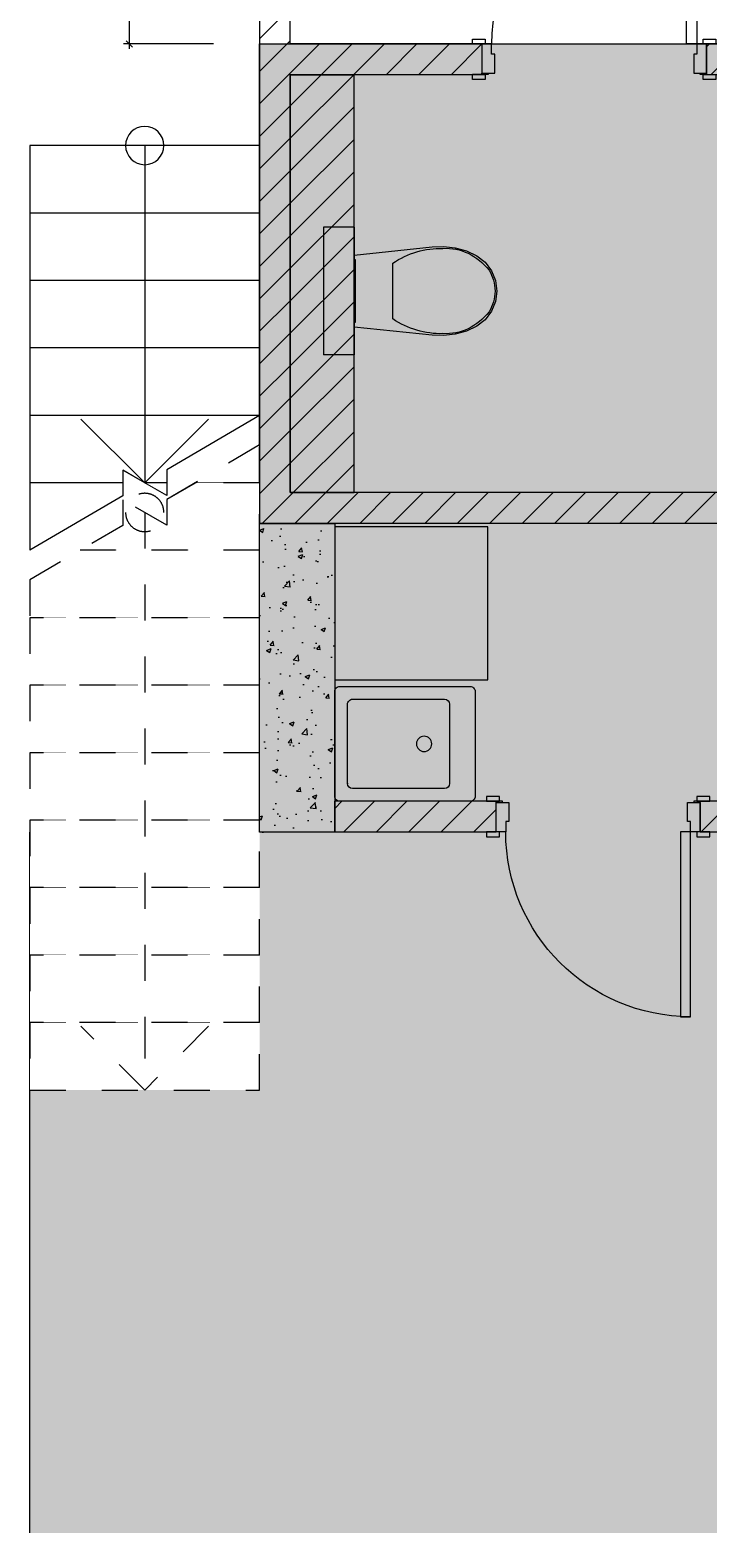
# Model space of a CAD drawing. Header units: millimetres. Extents: x 2336463 to 2579121, y 595385 to 778077.
# Drawn here: x 2525679 to 2528336, y 622846 to 628699 of the extents above; entities that cross this region are included whole.
import ezdxf

# ---------------------------------------------------------------- set-up
doc = ezdxf.new("R2010")
doc.units = ezdxf.units.MM
doc.header["$MEASUREMENT"] = 0
for name, pattern in [('Wipeout_Contour', [1000, 0, -1000]), ('Пунктирная', [88.194442, 0, -88.194442]), ('Штриховая', [282.222223, 141.111112, -141.111112])]:
    doc.linetypes.add(name, pattern=pattern)
for name, color, linetype in [('+возводимые стены', 7, 'Continuous'), ('Интерьер - Мебель', 7, 'Continuous'), ('Конструктив - Лестницы', 7, 'Continuous')]:
    doc.layers.add(name, color=color, linetype=linetype)
for name, color, linetype, lineweight in [('+возводимые стены_Ном._пера__1', 7, 'Continuous', 13), ('+возводимые стены_Ном._пера__101', 252, 'Continuous', 5), ('+стена с дверью_Ном._пера__1', 7, 'Continuous', 13), ('Двери ARCHICAD_Ном._пера__1', 7, 'Continuous', 13), ('Интерьер - Мебель_Ном._пера__1', 7, 'Continuous', 13), ('Сантехника_Ном._пера__5', 5, 'Continuous', 13), ('сит план_Ном._пера__1', 7, 'Continuous', 13)]:
    doc.layers.add(name, color=color, linetype=linetype, lineweight=lineweight)
for name, color, linetype, lineweight, true_color in [('+возводимые стены_Ном._пера__169', 7, 'Continuous', 5, 0x68b353), ('+возводимые стены_Ном._пера__242', 7, 'Continuous', 13, 0x1b55b5), ('+стена с дверью_Ном._пера__243', 7, 'Continuous', 13, 0xe25822), ('Интерьер - Мебель_Ном._пера__242', 7, 'Continuous', 13, 0x1b55b5), ('Конструктив - Лестницы_Ном._пера__11', 7, 'Continuous', 15, 0x6c80ff)]:
    doc.layers.add(name, color=color, linetype=linetype, lineweight=lineweight, true_color=true_color)
doc.styles.add('СГЕНЕРИР_СТИЛЬ_1', font='arial.ttf')
doc.dimstyles.new('СГЕНЕРИР_СТИЛЬ__2', dxfattribs={"dimtxt": 75, "dimasz": 23.75, "dimexe": 0.18, "dimexo": 300, "dimgap": 0, "dimtad": 1, "dimdec": 0, "dimzin": 0, "dimdsep": 46, "dimtxsty": 'СГЕНЕРИР_СТИЛЬ_1', "dimblk": 'ARROWHEAD_6', "dimblk1": 'ARROWHEAD_6', "dimblk2": 'ARROWHEAD_6', "dimcen": 0.09, "dimclrd": 256, "dimclre": 256, "dimclrt": 256, "dimazin": 0, "dimtfac": 1, "dimtdec": 4, "dimtmove": 0, "dimatfit": 3, "dimfxl": 0, "dimtolj": 1, "dimtzin": 0, "dimarcsym": 0})
pattern_1 = [(45, (2086872.015, 585813.69), (-63.639609, 63.639609), [])]

# ---------------------------------------------------------------- blocks, each defined once
blk = doc.blocks.new('Перекрытие_163', base_point=(2526873.5, 626152.9))
at = {"layer": 'Интерьер - Мебель_Ном._пера__1', "color": 7, "linetype": 'Continuous', "lineweight": 13, "flags": 128}
blk.add_lwpolyline([(2526873.5, 626152.9), (2527473.5, 626152.9), (2527473.5, 626752.9), (2526873.5, 626752.9)], close=True, dxfattribs=at)
blk = doc.blocks.new('Лестница_14', base_point=(2086872, 585813.7))
at = {"color": 254, "linetype": 'Wipeout_Contour', "lineweight": 0, "ltscale": 10412188.77680894}
blk.add_wipeout([(2526578.9, 628246.3), (2525678.9, 628246.3), (2525678.9, 627982), (2526578.9, 627982)], dxfattribs=at).dxf.layer = 'Конструктив - Лестницы'
at = {"layer": 'Конструктив - Лестницы_Ном._пера__11', "color": 171, "linetype": 'Continuous', "lineweight": 15, "true_color": 0x6c80ff}
for p, q in [((2526578.9, 628246.3), (2525678.9, 628246.3)), ((2525678.9, 628246.3), (2525678.9, 627982)), ((2526578.9, 627982), (2526578.9, 628246.3)), ((2525678.9, 627982), (2526578.9, 627982))]:
    blk.add_line(p, q, dxfattribs=at)
for start, end in [(0, 180), (180, 0)]:
    blk.add_arc((2526128.9, 628246.3), 75, start, end, dxfattribs=at)
at = {"color": 254, "linetype": 'Wipeout_Contour', "lineweight": 0, "ltscale": 10411933.73923852}
blk.add_wipeout([(2526578.9, 627982), (2525678.9, 627982), (2525678.9, 627717.7), (2526578.9, 627717.7)], dxfattribs=at).dxf.layer = 'Конструктив - Лестницы'
at = {"layer": 'Конструктив - Лестницы_Ном._пера__11', "color": 171, "linetype": 'Continuous', "lineweight": 15, "true_color": 0x6c80ff}
for p, q in [((2526128.9, 628246.3), (2526128.9, 627982)), ((2526578.9, 627982), (2525678.9, 627982)), ((2525678.9, 627982), (2525678.9, 627717.7)), ((2526578.9, 627717.7), (2526578.9, 627982)), ((2525678.9, 627717.7), (2526578.9, 627717.7))]:
    blk.add_line(p, q, dxfattribs=at)
at = {"color": 254, "linetype": 'Wipeout_Contour', "lineweight": 0, "ltscale": 10411678.80276857}
blk.add_wipeout([(2526578.9, 627717.7), (2525678.9, 627717.7), (2525678.9, 627453.4), (2526578.9, 627453.4)], dxfattribs=at).dxf.layer = 'Конструктив - Лестницы'
at = {"layer": 'Конструктив - Лестницы_Ном._пера__11', "color": 171, "linetype": 'Continuous', "lineweight": 15, "true_color": 0x6c80ff}
for p, q in [((2526578.9, 627717.7), (2525678.9, 627717.7)), ((2525678.9, 627717.7), (2525678.9, 627453.4)), ((2526578.9, 627453.4), (2526578.9, 627717.7)), ((2525678.9, 627453.4), (2526578.9, 627453.4))]:
    blk.add_line(p, q, dxfattribs=at)
at = {"color": 254, "linetype": 'Wipeout_Contour', "lineweight": 0, "ltscale": 10411423.96739511}
blk.add_wipeout([(2526578.9, 627453.4), (2525678.9, 627453.4), (2525678.9, 627189.1), (2526578.9, 627189.1)], dxfattribs=at).dxf.layer = 'Конструктив - Лестницы'
at = {"layer": 'Конструктив - Лестницы_Ном._пера__11', "color": 171, "linetype": 'Continuous', "lineweight": 15, "true_color": 0x6c80ff}
for p, q in [((2526578.9, 627453.4), (2525678.9, 627453.4)), ((2525678.9, 627453.4), (2525678.9, 627189.1)), ((2526578.9, 627189.1), (2526578.9, 627453.4)), ((2525678.9, 627189.1), (2526578.9, 627189.1))]:
    blk.add_line(p, q, dxfattribs=at)
at = {"color": 254, "linetype": 'Wipeout_Contour', "lineweight": 0, "ltscale": 20821798.54510853}
blk.add_wipeout([(2525678.9, 627189.1), (2525678.9, 626924.8), (2526042.7, 626924.8), (2526042.7, 626974.2), (2526128.9, 626924.8), (2526215.1, 626924.8), (2526215.1, 626975.5), (2526578.9, 627189.1)], dxfattribs=at).dxf.layer = 'Конструктив - Лестницы'
at = {"layer": 'Конструктив - Лестницы_Ном._пера__11', "color": 171, "linetype": 'Continuous', "lineweight": 15, "true_color": 0x6c80ff}
for p, q in [((2526578.9, 627189.1), (2525678.9, 627189.1)), ((2525678.9, 627189.1), (2525678.9, 626924.8)), ((2525678.9, 626924.8), (2526042.7, 626924.8)), ((2526128.9, 626924.8), (2526215.1, 626924.8))]:
    blk.add_line(p, q, dxfattribs=at)
at = {"color": 254, "linetype": 'Wipeout_Contour', "lineweight": 0, "ltscale": 7809381.685263117}
blk.add_wipeout([(2526326.4, 626924.8), (2526578.9, 626924.8), (2526578.9, 627073.2)], dxfattribs=at).dxf.layer = 'Конструктив - Лестницы'
at = {"layer": 'Конструктив - Лестницы_Ном._пера__11', "color": 171, "linetype": 'Continuous', "lineweight": 15, "true_color": 0x6c80ff}
blk.add_line((2526578.9, 627189.1), (2526215.1, 626975.5), dxfattribs=at)
at = {"layer": 'Конструктив - Лестницы_Ном._пера__11', "color": 171, "linetype": 'Штриховая', "lineweight": 15, "true_color": 0x6c80ff}
for p, q in [((2526578.9, 626924.8), (2526578.9, 627073.2)), ((2526326.4, 626924.8), (2526578.9, 626924.8))]:
    blk.add_line(p, q, dxfattribs=at)
at = {"color": 254, "linetype": 'Wipeout_Contour', "lineweight": 0, "ltscale": 10409925.34582609}
blk.add_wipeout([(2525678.9, 626924.8), (2525678.9, 626660.6), (2526042.7, 626874.2), (2526042.7, 626924.8)], dxfattribs=at).dxf.layer = 'Конструктив - Лестницы'
at = {"color": 254, "linetype": 'Wipeout_Contour', "lineweight": 0, "ltscale": 7808436.538695272}
blk.add_wipeout([(2526215.1, 626924.8), (2526128.9, 626924.8), (2526215.1, 626875.5)], dxfattribs=at).dxf.layer = 'Конструктив - Лестницы'
at = {"layer": 'Конструктив - Лестницы_Ном._пера__11', "color": 171, "linetype": 'Continuous', "lineweight": 15, "true_color": 0x6c80ff}
for p, q in [((2526042.7, 626924.8), (2525678.9, 626924.8)), ((2525678.9, 626924.8), (2525678.9, 626660.6)), ((2526215.1, 626924.8), (2526128.9, 626924.8))]:
    blk.add_line(p, q, dxfattribs=at)
at = {"color": 254, "linetype": 'Wipeout_Contour', "lineweight": 0, "ltscale": 20822664.79412755}
blk.add_wipeout([(2525876.4, 626660.6), (2526578.9, 626660.6), (2526578.9, 626924.8), (2526326.4, 626924.8), (2526215.1, 626859.5), (2526215.1, 626759.5), (2526042.7, 626858.2), (2526042.7, 626758.2)], dxfattribs=at).dxf.layer = 'Конструктив - Лестницы'
at = {"layer": 'Конструктив - Лестницы_Ном._пера__11', "color": 171, "linetype": 'Continuous', "lineweight": 15, "true_color": 0x6c80ff}
for p, q in [((2526128.9, 627982), (2526128.9, 626924.8)), ((2526128.9, 626924.8), (2525878.9, 627174.8)), ((2526378.9, 627174.8), (2526128.9, 626924.8)), ((2526215.1, 626875.5), (2526042.7, 626974.2)), ((2526042.7, 626974.2), (2526042.7, 626874.2)), ((2526215.1, 626975.5), (2526215.1, 626875.5))]:
    blk.add_line(p, q, dxfattribs=at)
at = {"layer": 'Конструктив - Лестницы_Ном._пера__11', "color": 171, "linetype": 'Штриховая', "lineweight": 15, "true_color": 0x6c80ff}
for p, q in [((2526578.9, 627073.2), (2526215.1, 626859.5)), ((2526578.9, 626924.8), (2526326.4, 626924.8)), ((2526578.9, 626660.6), (2526578.9, 626924.8)), ((2526215.1, 626759.5), (2526042.7, 626858.2)), ((2526042.7, 626858.2), (2526042.7, 626758.2)), ((2526215.1, 626859.5), (2526215.1, 626759.5)), ((2525876.4, 626660.6), (2526578.9, 626660.6))]:
    blk.add_line(p, q, dxfattribs=at)
for start, end in [(0, 180), (180, 0)]:
    blk.add_arc((2526128.9, 626808.9), 75, start, end, dxfattribs=at)
at = {"color": 254, "linetype": 'Wipeout_Contour', "lineweight": 0, "ltscale": 13013084.14882505}
blk.add_wipeout([(2525678.9, 626396.3), (2526578.9, 626396.3), (2526578.9, 626660.6), (2525876.4, 626660.6), (2525678.9, 626544.6)], dxfattribs=at).dxf.layer = 'Конструктив - Лестницы'
at = {"layer": 'Конструктив - Лестницы_Ном._пера__11', "color": 171, "linetype": 'Continuous', "lineweight": 15, "true_color": 0x6c80ff}
blk.add_line((2526042.7, 626874.2), (2525678.9, 626660.6), dxfattribs=at)
at = {"layer": 'Конструктив - Лестницы_Ном._пера__11', "color": 171, "linetype": 'Штриховая', "lineweight": 15, "true_color": 0x6c80ff}
for p, q in [((2526042.7, 626758.2), (2525678.9, 626544.6)), ((2526578.9, 626660.6), (2525876.4, 626660.6)), ((2526578.9, 626396.3), (2526578.9, 626660.6)), ((2525678.9, 626544.6), (2525678.9, 626396.3)), ((2525678.9, 626396.3), (2526578.9, 626396.3))]:
    blk.add_line(p, q, dxfattribs=at)
at = {"color": 254, "linetype": 'Wipeout_Contour', "lineweight": 0, "ltscale": 10410405.6369862}
blk.add_wipeout([(2525678.9, 626396.3), (2525678.9, 626132), (2526578.9, 626132), (2526578.9, 626396.3)], dxfattribs=at).dxf.layer = 'Конструктив - Лестницы'
at = {"layer": 'Конструктив - Лестницы_Ном._пера__11', "color": 171, "linetype": 'Штриховая', "lineweight": 15, "true_color": 0x6c80ff}
for p, q in [((2526578.9, 626396.3), (2525678.9, 626396.3)), ((2525678.9, 626396.3), (2525678.9, 626132)), ((2526578.9, 626132), (2526578.9, 626396.3)), ((2525678.9, 626132), (2526578.9, 626132))]:
    blk.add_line(p, q, dxfattribs=at)
at = {"color": 254, "linetype": 'Wipeout_Contour', "lineweight": 0, "ltscale": 10410151.30720066}
blk.add_wipeout([(2525678.9, 626132), (2525678.9, 625867.7), (2526578.9, 625867.7), (2526578.9, 626132)], dxfattribs=at).dxf.layer = 'Конструктив - Лестницы'
at = {"layer": 'Конструктив - Лестницы_Ном._пера__11', "color": 171, "linetype": 'Штриховая', "lineweight": 15, "true_color": 0x6c80ff}
for p, q in [((2526578.9, 626132), (2525678.9, 626132)), ((2525678.9, 626132), (2525678.9, 625867.7)), ((2526578.9, 625867.7), (2526578.9, 626132)), ((2525678.9, 625867.7), (2526578.9, 625867.7))]:
    blk.add_line(p, q, dxfattribs=at)
at = {"color": 254, "linetype": 'Wipeout_Contour', "lineweight": 0, "ltscale": 10409897.07855613}
blk.add_wipeout([(2525678.9, 625867.7), (2525678.9, 625603.4), (2526578.9, 625603.4), (2526578.9, 625867.7)], dxfattribs=at).dxf.layer = 'Конструктив - Лестницы'
at = {"layer": 'Конструктив - Лестницы_Ном._пера__11', "color": 171, "linetype": 'Штриховая', "lineweight": 15, "true_color": 0x6c80ff}
for p, q in [((2526578.9, 625867.7), (2525678.9, 625867.7)), ((2525678.9, 625867.7), (2525678.9, 625603.4)), ((2526578.9, 625603.4), (2526578.9, 625867.7)), ((2525678.9, 625603.4), (2526578.9, 625603.4))]:
    blk.add_line(p, q, dxfattribs=at)
at = {"color": 254, "linetype": 'Wipeout_Contour', "lineweight": 0, "ltscale": 10409642.95106001}
blk.add_wipeout([(2525678.9, 625603.4), (2525678.9, 625339.1), (2526578.9, 625339.1), (2526578.9, 625603.4)], dxfattribs=at).dxf.layer = 'Конструктив - Лестницы'
at = {"layer": 'Конструктив - Лестницы_Ном._пера__11', "color": 171, "linetype": 'Штриховая', "lineweight": 15, "true_color": 0x6c80ff}
for p, q in [((2526578.9, 625603.4), (2525678.9, 625603.4)), ((2525678.9, 625603.4), (2525678.9, 625339.1)), ((2526578.9, 625339.1), (2526578.9, 625603.4)), ((2525678.9, 625339.1), (2526578.9, 625339.1))]:
    blk.add_line(p, q, dxfattribs=at)
at = {"color": 254, "linetype": 'Wipeout_Contour', "lineweight": 0, "ltscale": 10409388.92470161}
blk.add_wipeout([(2525678.9, 625339.1), (2525678.9, 625074.8), (2526578.9, 625074.8), (2526578.9, 625339.1)], dxfattribs=at).dxf.layer = 'Конструктив - Лестницы'
at = {"layer": 'Конструктив - Лестницы_Ном._пера__11', "color": 171, "linetype": 'Штриховая', "lineweight": 15, "true_color": 0x6c80ff}
for p, q in [((2526578.9, 625339.1), (2525678.9, 625339.1)), ((2525678.9, 625339.1), (2525678.9, 625074.8)), ((2526578.9, 625074.8), (2526578.9, 625339.1)), ((2525678.9, 625074.8), (2526578.9, 625074.8))]:
    blk.add_line(p, q, dxfattribs=at)
at = {"color": 254, "linetype": 'Wipeout_Contour', "lineweight": 0, "ltscale": 10409134.99950645}
blk.add_wipeout([(2525678.9, 625074.8), (2525678.9, 624810.6), (2526578.9, 624810.6), (2526578.9, 625074.8)], dxfattribs=at).dxf.layer = 'Конструктив - Лестницы'
at = {"layer": 'Конструктив - Лестницы_Ном._пера__11', "color": 171, "linetype": 'Штриховая', "lineweight": 15, "true_color": 0x6c80ff}
for p, q in [((2526578.9, 625074.8), (2525678.9, 625074.8)), ((2525678.9, 625074.8), (2525678.9, 624810.6)), ((2526578.9, 624810.6), (2526578.9, 625074.8)), ((2525678.9, 624810.6), (2526578.9, 624810.6))]:
    blk.add_line(p, q, dxfattribs=at)
at = {"color": 254, "linetype": 'Wipeout_Contour', "lineweight": 0, "ltscale": 10408881.1755}
blk.add_wipeout([(2525678.9, 624810.6), (2525678.9, 624546.3), (2526578.9, 624546.3), (2526578.9, 624810.6)], dxfattribs=at).dxf.layer = 'Конструктив - Лестницы'
at = {"layer": 'Конструктив - Лестницы_Ном._пера__11', "color": 171, "linetype": 'Штриховая', "lineweight": 15, "true_color": 0x6c80ff}
for p, q in [((2526128.9, 626808.9), (2526128.9, 624810.6)), ((2526578.9, 624810.6), (2525678.9, 624810.6)), ((2525678.9, 624810.6), (2525678.9, 624546.3)), ((2526128.9, 624810.6), (2526128.9, 624546.3)), ((2526578.9, 624546.3), (2526578.9, 624810.6)), ((2526128.9, 624546.3), (2525878.9, 624796.3)), ((2526378.9, 624796.3), (2526128.9, 624546.3)), ((2525678.9, 624546.3), (2526578.9, 624546.3))]:
    blk.add_line(p, q, dxfattribs=at)
blk = doc.blocks.new('Стена_637', base_point=(2526698.9, 626886.5))
at = {"layer": '+возводимые стены_Ном._пера__169', "linetype": 'Continuous', "lineweight": 5, "true_color": 0x68b353}
h = blk.add_hatch(dxfattribs=at)
h.set_pattern_fill('Блоки_Бетонные_Эффективные', color=85, style=0, pattern_type=2)
h.set_pattern_definition(pattern_1)
h.paths.add_polyline_path([(2526698.9, 626886.5), (2526698.9, 628882.3), (2526578.9, 628882.3), (2526578.9, 626886.5)])
h = blk.add_hatch(dxfattribs=at)
h.set_pattern_fill('Блоки_Бетонные_Эффективные', color=85, style=0, pattern_type=2)
h.set_pattern_definition(pattern_1)
h.paths.add_polyline_path([(2526698.9, 626886.5), (2526578.9, 626766.5), (2526698.9, 626766.5)])
h = blk.add_hatch(dxfattribs=at)
h.set_pattern_fill('Блоки_Бетонные_Эффективные', color=85, style=0, pattern_type=2)
h.set_pattern_definition(pattern_1)
h.paths.add_polyline_path([(2526698.9, 626886.5), (2526578.9, 626886.5), (2526578.9, 626766.5)])
at = {"layer": '+возводимые стены_Ном._пера__101', "color": 252, "linetype": 'Continuous', "lineweight": 5, "flags": 128}
for points in [[(2526578.9, 628882.3), (2526578.9, 626766.5)], [(2526698.9, 628644.3), (2526698.9, 628882.3)], [(2526698.9, 626886.5), (2526698.9, 628524.3)], [(2526578.9, 626766.5), (2526698.9, 626766.5)]]:
    blk.add_lwpolyline(points, dxfattribs=at)
blk = doc.blocks.new('Стена_639', base_point=(2526698.9, 626886.5))
at = {"layer": '+возводимые стены_Ном._пера__169', "linetype": 'Continuous', "lineweight": 5, "true_color": 0x68b353}
h = blk.add_hatch(dxfattribs=at)
h.set_pattern_fill('Блоки_Бетонные_Эффективные', color=85, style=0, pattern_type=2)
h.set_pattern_definition(pattern_1)
h.paths.add_polyline_path([(2526698.9, 626766.5), (2528538.9, 626766.5), (2528538.9, 626886.5), (2526698.9, 626886.5)])
at = {"layer": '+возводимые стены_Ном._пера__101', "color": 252, "linetype": 'Continuous', "lineweight": 5, "flags": 128}
for points in [[(2528538.9, 626886.5), (2526698.9, 626886.5)], [(2526698.9, 626766.5), (2528538.9, 626766.5)]]:
    blk.add_lwpolyline(points, dxfattribs=at)
blk = doc.blocks.new('Однопольная Дверь 25_3')
at = {"layer": 'Двери ARCHICAD_Ном._пера__1', "color": 7, "linetype": 'Continuous', "lineweight": 13}
for p, q in [((362, 0), (362, 804)), ((362, 804), (402, 804)), ((402, 804), (402, 0)), ((-477, 0), (-477, 19)), ((-477, 19), (-427, 19)), ((-427, 0), (-477, 0)), ((-440, 0), (-477, 0)), ((-440, 0), (-477, 0)), ((-402, 0), (-440, 0)), ((-440, 0), (-440, -115)), ((-440, 0), (-440, -115)), ((-440, 0), (-440, -115)), ((-427, 19), (-427, 0)), ((-402, -40), (-402, 0)), ((402, 0), (362, 0)), ((440, 0), (402, 0)), ((402, 0), (402, -40)), ((427, 19), (477, 19)), ((427, 0), (427, 19)), ((477, 0), (427, 0)), ((440, -115), (440, 0)), ((440, 0), (440, -115)), ((440, 0), (440, -115)), ((440, 0), (477, 0)), ((440, 0), (477, 0)), ((477, 19), (477, 0)), ((-390, -40), (-402, -40)), ((-390, -115), (-390, -40)), ((402, -40), (390, -40)), ((390, -40), (390, -115)), ((-440, -120), (-440, -115)), ((-440, -115), (-415, -115)), ((-440, -115), (-390, -115)), ((-440, -115), (-440, -120)), ((-440, -115), (-440, -120)), ((-415, -115), (-415, -120)), ((390, -115), (440, -115)), ((415, -120), (415, -115)), ((415, -115), (440, -115)), ((440, -115), (440, -120)), ((440, -115), (440, -120)), ((440, -115), (440, -120)), ((-477, -139), (-477, -120)), ((-477, -120), (-427, -120)), ((-440, -120), (-477, -120)), ((-440, -120), (-477, -120)), ((-427, -139), (-477, -139)), ((-415, -120), (-440, -120)), ((-427, -120), (-427, -139)), ((440, -120), (415, -120)), ((427, -120), (477, -120)), ((427, -139), (427, -120)), ((477, -139), (427, -139)), ((440, -120), (477, -120)), ((440, -120), (477, -120)), ((477, -120), (477, -139))]:
    blk.add_line(p, q, dxfattribs=at)
blk.add_arc((402, 0), 804, 90, 180, dxfattribs=at)
blk = doc.blocks.new('Стена_640', base_point=(2528439, 628644.3))
at = {"layer": '+возводимые стены_Ном._пера__169', "linetype": 'Continuous', "lineweight": 5, "true_color": 0x68b353}
h = blk.add_hatch(dxfattribs=at)
h.set_pattern_fill('Блоки_Бетонные_Эффективные', color=85, style=0, pattern_type=2)
h.set_pattern_definition(pattern_1)
h.paths.add_polyline_path([(2526698.9, 628644.3), (2526698.9, 628524.3), (2527450.1, 628524.3), (2527450.1, 628644.3)])
h = blk.add_hatch(dxfattribs=at)
h.set_pattern_fill('Блоки_Бетонные_Эффективные', color=85, style=0, pattern_type=2)
h.set_pattern_definition(pattern_1)
h.paths.add_polyline_path([(2528439, 628644.3), (2528330.1, 628644.3), (2528330.1, 628524.3), (2528439, 628524.3)])
at = {"layer": '+возводимые стены_Ном._пера__101', "color": 252, "linetype": 'Continuous', "lineweight": 5}
for p, q in [((2527450.1, 628644.3), (2527413.1, 628644.3)), ((2527450.1, 628644.3), (2527450.1, 628529.3)), ((2528330.1, 628644.3), (2528367.1, 628644.3)), ((2528330.1, 628644.3), (2528330.1, 628529.3)), ((2527450.1, 628524.3), (2527413.1, 628524.3)), ((2527450.1, 628529.3), (2527450.1, 628524.3)), ((2528330.1, 628529.3), (2528330.1, 628524.3)), ((2528330.1, 628524.3), (2528367.1, 628524.3))]:
    blk.add_line(p, q, dxfattribs=at)
at = {"layer": '+возводимые стены_Ном._пера__101', "color": 252, "linetype": 'Continuous', "lineweight": 5, "flags": 128}
for points in [[(2527450.1, 628644.3), (2526698.9, 628644.3)], [(2528439, 628644.3), (2528330.1, 628644.3)], [(2528439, 628524.3), (2528439, 628644.3)], [(2526698.9, 628524.3), (2527450.1, 628524.3)], [(2528330.1, 628524.3), (2528439, 628524.3)]]:
    blk.add_lwpolyline(points, dxfattribs=at)
at = {"layer": 'Двери ARCHICAD_Ном._пера__1', "color": 7, "linetype": 'Continuous', "lineweight": 13, "zscale": 1000}
blk.add_blockref('Однопольная Дверь 25_3', (2527890.1, 628644.3), dxfattribs=at)
blk = doc.blocks.new('Однопольная Дверь 25_4')
at = {"layer": 'Двери ARCHICAD_Ном._пера__1', "color": 7, "linetype": 'Continuous', "lineweight": 13}
for p, q in [((322, 0), (322, 724)), ((322, 724), (362, 724)), ((362, 724), (362, 0)), ((-437, 0), (-437, 19)), ((-437, 19), (-387, 19)), ((-387, 0), (-437, 0)), ((-400, 0), (-437, 0)), ((-400, 0), (-437, 0)), ((-362, 0), (-400, 0)), ((-400, 0), (-400, -115)), ((-400, 0), (-400, -115)), ((-400, 0), (-400, -115)), ((-387, 19), (-387, 0)), ((-362, -40), (-362, 0)), ((362, 0), (322, 0)), ((400, 0), (362, 0)), ((362, 0), (362, -40)), ((387, 19), (437, 19)), ((387, 0), (387, 19)), ((437, 0), (387, 0)), ((400, -115), (400, 0)), ((400, 0), (400, -115)), ((400, 0), (400, -115)), ((400, 0), (437, 0)), ((400, 0), (437, 0)), ((437, 19), (437, 0)), ((-350, -40), (-362, -40)), ((-350, -115), (-350, -40)), ((362, -40), (350, -40)), ((350, -40), (350, -115)), ((-400, -120), (-400, -115)), ((-400, -115), (-375, -115)), ((-400, -115), (-350, -115)), ((-400, -115), (-400, -120)), ((-400, -115), (-400, -120)), ((-375, -115), (-375, -120)), ((350, -115), (400, -115)), ((375, -120), (375, -115)), ((375, -115), (400, -115)), ((400, -115), (400, -120)), ((400, -115), (400, -120)), ((400, -115), (400, -120)), ((-437, -139), (-437, -120)), ((-437, -120), (-387, -120)), ((-400, -120), (-437, -120)), ((-400, -120), (-437, -120)), ((-387, -139), (-437, -139)), ((-375, -120), (-400, -120)), ((-387, -120), (-387, -139)), ((400, -120), (375, -120)), ((387, -120), (437, -120)), ((387, -139), (387, -120)), ((437, -139), (387, -139)), ((400, -120), (437, -120)), ((400, -120), (437, -120)), ((437, -120), (437, -139))]:
    blk.add_line(p, q, dxfattribs=at)
blk.add_arc((362, 0), 724, 90, 180, dxfattribs=at)
blk = doc.blocks.new('Стена_643', base_point=(2526873.5, 625557.6))
at = {"layer": '+возводимые стены_Ном._пера__169', "linetype": 'Continuous', "lineweight": 5, "true_color": 0x68b353}
h = blk.add_hatch(dxfattribs=at)
h.set_pattern_fill('Блоки_Бетонные_Эффективные', color=85, style=0, pattern_type=2)
h.set_pattern_definition(pattern_1)
h.paths.add_polyline_path([(2526873.5, 625677.6), (2526873.5, 625557.6), (2527505.4, 625557.6), (2527505.4, 625677.6)])
h = blk.add_hatch(dxfattribs=at)
h.set_pattern_fill('Блоки_Бетонные_Эффективные', color=85, style=0, pattern_type=2)
h.set_pattern_definition(pattern_1)
h.paths.add_polyline_path([(2528398.1, 625677.7), (2528305.4, 625677.7), (2528305.4, 625557.7), (2528398.1, 625557.7)])
at = {"layer": '+возводимые стены_Ном._пера__101', "color": 252, "linetype": 'Continuous', "lineweight": 5}
for p, q in [((2527505.4, 625677.6), (2527468.4, 625677.6)), ((2527505.4, 625672.6), (2527505.4, 625677.6)), ((2528305.4, 625677.7), (2528342.4, 625677.7)), ((2528305.4, 625672.7), (2528305.4, 625677.7)), ((2527505.4, 625557.6), (2527505.4, 625672.6)), ((2528305.4, 625557.7), (2528305.4, 625672.7)), ((2527505.4, 625557.6), (2527468.4, 625557.6)), ((2528305.4, 625557.7), (2528342.4, 625557.7))]:
    blk.add_line(p, q, dxfattribs=at)
at = {"layer": '+возводимые стены_Ном._пера__101', "color": 252, "linetype": 'Continuous', "lineweight": 5, "flags": 128}
for points in [[(2527505.4, 625677.6), (2526873.5, 625677.6)], [(2526873.5, 625557.6), (2526873.5, 625677.6)], [(2528398.1, 625677.7), (2528305.4, 625677.7)], [(2526873.5, 625557.6), (2527505.4, 625557.6)], [(2528305.4, 625557.7), (2528398.1, 625557.7)]]:
    blk.add_lwpolyline(points, dxfattribs=at)
at = {"layer": 'Двери ARCHICAD_Ном._пера__1', "color": 7, "linetype": 'Continuous', "lineweight": 13, "xscale": -0.9999999999999999, "zscale": 1000, "rotation": 180.000753891838}
blk.add_blockref('Однопольная Дверь 25_4', (2527905.4, 625557.7), dxfattribs=at)
blk = doc.blocks.new('Унитаз 25_3')
at = {"layer": 'Сантехника_Ном._пера__5', "color": 5, "linetype": 'Continuous', "lineweight": 13}
for p, q in [((-250, 120), (250, 120)), ((-250, 0), (-250, 120)), ((250, 0), (250, 120)), ((-250, 0), (250, 0)), ((0, -151.4), (-108.9, -151.4)), ((108.9, -151.4), (0, -151.4))]:
    blk.add_line(p, q, dxfattribs=at)
at = {"layer": 'Сантехника_Ном._пера__5', "color": 5, "linetype": 'Continuous', "lineweight": 13, "flags": 128}
for points in [[(-169.4, -396.7), (-157, -440.3), (-138, -481.3), (-112.4, -513.9), (-79.4, -538.8), (-41, -554.6), (0, -560), (41, -554.6), (79.4, -538.8), (112.4, -513.9), (138, -481.3), (157, -440.3), (169.4, -396.7), (174.9, -351.8), (173.3, -306.6), (141, 0), (-141, 0), (-173.3, -306.6), (-174.9, -351.8)], [(123, 0), (-123, 0), (-123, -5), (123, -5)]]:
    blk.add_lwpolyline(points, close=True, dxfattribs=at)
at = {"layer": 'Сантехника_Ном._пера__5', "color": 5, "linetype": 'Continuous', "lineweight": 13}
for centre, major_axis, start_param, end_param in [((258.1, -339.4), (425.3, 0), 2.612188, 3.165208), ((-258.1, -339.4), (425.3, 0), 6.259567, 6.812588), ((89.5, -360.8), (256.9, 0), 3.085861, 3.98645), ((-89.5, -360.8), (256.9, 0), 5.438324, 6.338913), ((0.8, -431.2), (138.5, 0), 4.079884, 4.706528), ((-0.8, -431.2), (138.5, 0), 4.71825, 5.344894)]:
    blk.add_ellipse(centre, major_axis=major_axis, ratio=0.875546, start_param=start_param, end_param=end_param, dxfattribs=at)
blk = doc.blocks.new('Мойка Обычная 25_3')
at = {"layer": 'Интерьер - Мебель_Ном._пера__1', "color": 7, "linetype": 'Continuous', "lineweight": 13}
for p, q in [((50, 430), (50, 70)), ((380, 450), (70, 450)), ((400, 70), (400, 430)), ((70, 50), (380, 50))]:
    blk.add_line(p, q, dxfattribs=at)
at = {"layer": 'Интерьер - Мебель_Ном._пера__1', "color": 7, "linetype": 'Continuous', "lineweight": 13, "flags": 128}
blk.add_lwpolyline([(20, 0), (430, 0, 0.414214), (450, 20), (450, 530, 0.414214), (430, 550), (20, 550, 0.414214), (0, 530), (0, 20, 0.414214)], format="xyb", close=True, dxfattribs=at)
at = {"layer": 'Интерьер - Мебель_Ном._пера__1', "color": 7, "linetype": 'Continuous', "lineweight": 13}
blk.add_circle((225, 350), 30, dxfattribs=at)
for centre, start, end in [((70, 430), 90, 180), ((380, 430), 0, 90), ((70, 70), 180, 270), ((380, 70), 270, 0)]:
    blk.add_arc(centre, 20, start, end, dxfattribs=at)
blk.add_point((70, 50), dxfattribs=at)
blk = doc.blocks.new('*D3390', base_point=(2086872, 585813.7))
at = {"layer": 'Интерьер - Мебель_Ном._пера__242', "color": 152, "linetype": 'Continuous', "lineweight": 13, "true_color": 0x1b55b5}
for p, q in [((2526579.8, 630266), (2526045.4, 630266)), ((2526081.3, 630253.5), (2526056.3, 630278.5)), ((2526068.8, 630266), (2526068.8, 630284.8)), ((2526068.8, 628644.3), (2526068.8, 630266)), ((2526398.9, 628644.3), (2526045.4, 628644.3)), ((2526056.3, 628656.8), (2526081.3, 628631.8)), ((2526068.8, 628625.6), (2526068.8, 628644.3))]:
    blk.add_line(p, q, dxfattribs=at)
at = {"layer": 'Интерьер - Мебель_Ном._пера__242', "color": 152, "lineweight": 13, "true_color": 0x1b55b5, "insert": (2526053.8, 629326.9), "char_height": 75, "attachment_point": 7, "rotation": 90, "style": 'СГЕНЕРИР_СТИЛЬ_1'}
blk.add_mtext('\\A1;{\\pql;\\fArial|b0|i0|c204|p38;1\xa0622}', dxfattribs=at)
blk = doc.blocks.new('ARROWHEAD_6')
at = {"color": 0, "linetype": 'Continuous', "lineweight": 0}
for p, q in [((0, 0), (-1, 0)), ((-0.5, -0.5), (0.5, 0.5))]:
    blk.add_line(p, q, dxfattribs=at)

msp = doc.modelspace()

# ---------------------------------------------------------------- hatches: boundary and pattern name
at = {"layer": '+возводимые стены_Ном._пера__242', "linetype": 'Continuous', "lineweight": 13, "true_color": 0x1b55b5}
h = msp.add_hatch(dxfattribs=at)
h.set_pattern_fill('Блоки_Бетонные_Эффективные', color=152, style=0, pattern_type=2)
h.set_pattern_definition(pattern_1)
h.paths.add_polyline_path([(2526698.9, 628522.3), (2526698.9, 626886.5), (2526949, 626886.5), (2526949, 628522.3)])
at = {"layer": '+стена с дверью_Ном._пера__243', "linetype": 'Continuous', "lineweight": 0, "true_color": 0x381608}
msp.add_hatch(color=28, dxfattribs=at).paths.add_polyline_path([(2526578.5, 625555.9), (2526578.5, 628644.3), (2528406.9, 628644.3), (2528548.1, 628644.3), (2528548.1, 625677.7), (2528406.9, 625677.7), (2528406.9, 624046.4), (2528426.9, 624046.4), (2528426.9, 622652), (2528429.2, 622652), (2528429.2, 619849.7), (2526803.9, 619849.7), (2526803.9, 622652), (2526198.9, 622652), (2526198.9, 622256), (2525678.9, 622256), (2525678.9, 624045.8), (2525678.9, 625555.9)])

# ---------------------------------------------------------------- linework, layer by layer
at = {"layer": '+возводимые стены_Ном._пера__1', "color": 7, "linetype": 'Continuous', "lineweight": 13, "flags": 128}
msp.add_lwpolyline([(2526698.9, 628522.3), (2526698.9, 626886.5), (2526949, 626886.5), (2526949, 628522.3)], close=True, dxfattribs=at)
at = {"layer": '+стена с дверью_Ном._пера__1', "color": 7, "linetype": 'Continuous', "lineweight": 13, "flags": 128}
msp.add_lwpolyline([(2526578.5, 625555.9), (2526578.5, 628644.3), (2528406.9, 628644.3), (2528548.1, 628644.3), (2528548.1, 625677.7), (2528406.9, 625677.7), (2528406.9, 624046.4), (2528426.9, 624046.4), (2528426.9, 622652), (2528429.2, 622652), (2528429.2, 619849.7), (2526803.9, 619849.7), (2526803.9, 622652), (2526198.9, 622652), (2526198.9, 622256), (2525678.9, 622256), (2525678.9, 624045.8), (2525678.9, 625555.9)], close=True, dxfattribs=at)

# ---------------------------------------------------------------- block references
at = {"layer": '+возводимые стены', "color": 252, "lineweight": 5}
for name, p in [('Стена_640', (2528439, 628644.3)), ('Стена_639', (2526698.9, 626886.5)), ('Стена_643', (2526873.5, 625557.6))]:
    msp.add_blockref(name, p, dxfattribs=at)
at = {"layer": 'Интерьер - Мебель', "color": 7, "linetype": 'Continuous', "lineweight": 13}
msp.add_blockref('Перекрытие_163', (2526873.5, 626152.9), dxfattribs=at)
at = {"layer": 'Интерьер - Мебель_Ном._пера__1', "color": 7, "linetype": 'Continuous', "lineweight": 13, "xscale": -1, "zscale": 1000}
for name, p, rotation in [('Унитаз 25_3', (2526949, 627676.4), 90), ('Мойка Обычная 25_3', (2526873.5, 625677.4), 270)]:
    msp.add_blockref(name, p, dxfattribs=dict(at, rotation=rotation))

# ---------------------------------------------------------------- dimensions: what is measured, and where the dimension line sits
at = {"layer": 'Интерьер - Мебель', "color": 152, "linetype": 'Continuous', "lineweight": 13, "true_color": 0x1b55b5}
dim = msp.add_linear_dim(base=(2526068.8, 630266), p1=(2527569, 628644.3), p2=(2526879.8, 630266), angle=90, dimstyle='СГЕНЕРИР_СТИЛЬ__2', dxfattribs=at)
dim.commit()
dim.dimension.update_dxf_attribs({"geometry": '*D3390', "text_midpoint": (2526016.3, 629455.8), "dimtype": 160, "text_rotation": 90})

# ---------------------------------------------------------------- next in the draw order: block references
at = {"layer": 'Конструктив - Лестницы', "color": 8, "linetype": 'Пунктирная', "lineweight": 15}
msp.add_blockref('Лестница_14', (2086872, 585813.7), dxfattribs=at)

# ---------------------------------------------------------------- next in the draw order: hatches: boundary and pattern name
at = {"layer": 'сит план_Ном._пера__1', "linetype": 'Continuous', "lineweight": 13}
h = msp.add_hatch(dxfattribs=at)
h.set_pattern_fill('AR_CONC', style=0, pattern_type=2)
h.set_pattern_definition([(50, (2086872.01, 585813.69), (-182.18467, 15.939086), [19.05, -209.55]), (355, (2086872.01, 585813.69), (-35.24342, 191.056845), [15.24, -167.640584]), (100.451445, (2086887.2, 585812.36), (146.94125, 175.11775), [16.19001, -178.090245]), (46.1842, (2086872.01, 585864.49), (-271.07904, 42.04233), [28.575, -314.325]), (96.63556, (2086894.6, 585860.98), (237.40413, 247.42612), [24.28502, -267.1356]), (351.18415, (2086872.01, 585864.49), (237.40413, 247.42612), [22.85997, -251.45973]), (21, (2086897.41, 585851.79), (-151.61439, 102.2652), [19.05, -209.55]), (326, (2086897.41, 585851.79), (61.80203, 184.18797), [15.24, -167.64]), (71.451445, (2086910.05, 585843.26), (213.41642, 81.92277), [16.19001, -178.08994]), (37.5, (2086872.015, 585813.686), (3.088603, 84.555039), [0, -165.608, 0, -170.18, 0, -168.275]), (7.5, (2086872.015, 585813.69), (66.819663, 100.180575), [0, -97.028, 0, -161.798, 0, -64.135]), (327.5, (2086815.37, 585813.686), (-135.590595, 5.728744), [0, -63.5, 0, -198.12, 0, -262.89]), (317.5, (2086789.97, 585813.69), (148.12918, 25.42649), [0, -82.55, 0, -131.572, 0, -186.69])])
h.paths.add_polyline_path([(2526578.5, 626765.9), (2526873.5, 626765.9), (2526873.5, 625555.9), (2526578.5, 625555.9)])

# ---------------------------------------------------------------- next in the draw order: linework, layer by layer
at = {"layer": 'сит план_Ном._пера__1', "color": 7, "linetype": 'Continuous', "lineweight": 13, "flags": 128}
msp.add_lwpolyline([(2526578.5, 626765.9), (2526873.5, 626765.9), (2526873.5, 625555.9), (2526578.5, 625555.9)], close=True, dxfattribs=at)

# ---------------------------------------------------------------- next in the draw order: block references
at = {"layer": '+возводимые стены', "color": 252, "lineweight": 5}
msp.add_blockref('Стена_637', (2526698.9, 626886.5), dxfattribs=at)

doc.saveas('drawing.dxf')
